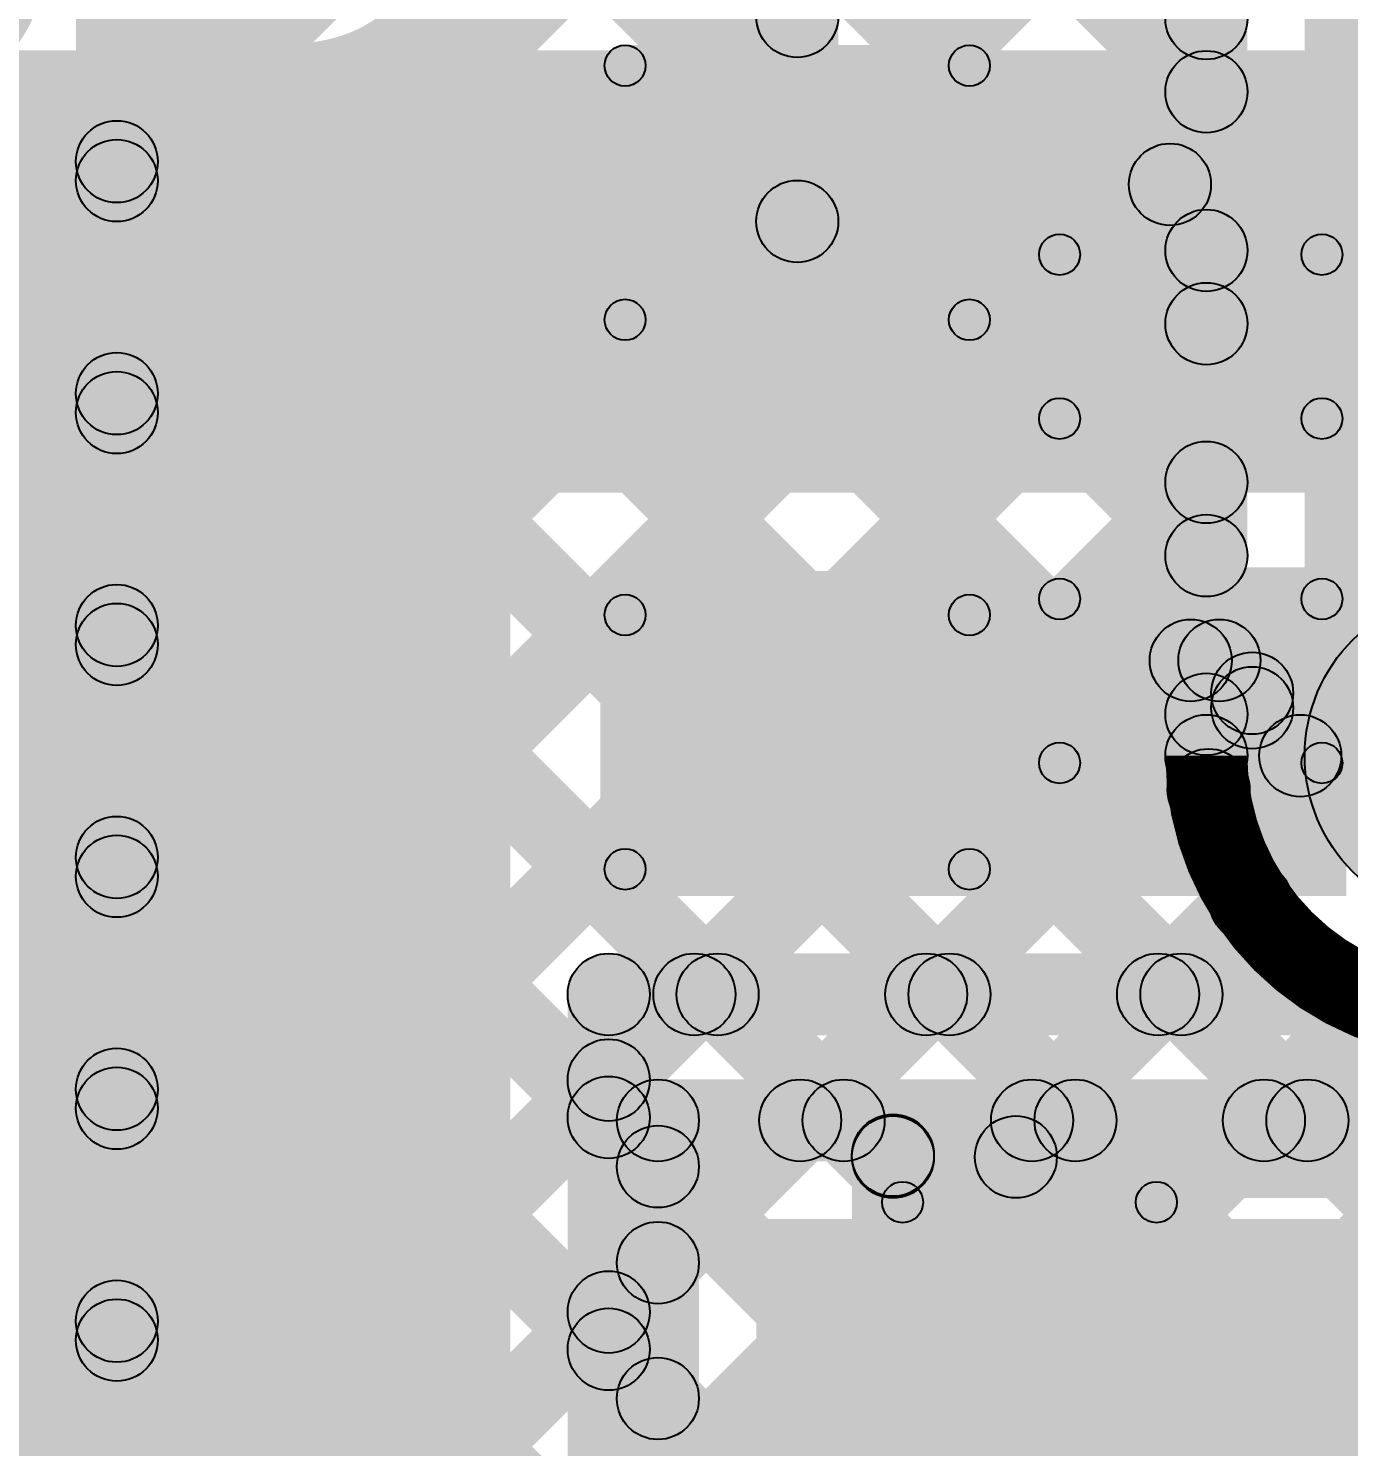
# Model space of a CAD drawing. Header units: millimetres. Extents: x -0.22 to 4.11, y -0.25 to 2.01.
# Drawn here: x 1.4737 to 1.6348, y 0.6665 to 0.8395 of the extents above; entities that cross this region are included whole.
import ezdxf

# ---------------------------------------------------------------- set-up
doc = ezdxf.new("R2010")
doc.units = ezdxf.units.MM
doc.header["$MEASUREMENT"] = 0
for name, color, linetype in [('BottomLayer', 5, 'Continuous'), ('BottomOverlay', 54, 'Continuous'), ('BottomPaste', 16, 'Continuous'), ('BottomSolder', 6, 'Continuous'), ('Mechanical1', 6, 'Continuous'), ('TopLayer', 1, 'Continuous')]:
    doc.layers.add(name, color=color, linetype=linetype)

# ---------------------------------------------------------------- blocks, each defined once
blk = doc.blocks.new('8_02A0_024200_B_10')
at = {"layer": 'BottomOverlay'}
for points in [[(0.31246, -0.004), (0.31746, -0.004), (0.31746, -0.058), (0.31246, -0.058)], [(0.31496, -0.0555), (0.31496, -0.0605), (0.284, -0.0605), (0.284, -0.0555)]]:
    blk.add_hatch(color=54, dxfattribs=at).paths.add_polyline_path(points)
h = blk.add_hatch(color=54, dxfattribs=at)
edge = h.paths.add_edge_path()
edge.add_arc((0.284, -0.058), 0.0025, 0, 360)
h = blk.add_hatch(color=54, dxfattribs=at)
edge = h.paths.add_edge_path()
edge.add_arc((0.31496, -0.058), 0.0025, 0, 360)
h = blk.add_hatch(color=54, dxfattribs=at)
edge = h.paths.add_edge_path()
edge.add_arc((0.31496, -0.058), 0.0025, 0, 360)
for centre in [(0.284, -0.058), (0.31496, -0.058), (0.31496, -0.058)]:
    blk.add_circle(centre, 0.0025, dxfattribs=at)
blk = doc.blocks.new('C___0402_B_11')
at = {"layer": 'BottomLayer'}
for points in [[(-0.0095, 0.0125), (-0.0095, -0.0125), (-0.0275, -0.0125), (-0.0275, 0.0125)], [(0.0275, 0.0125), (0.0275, -0.0125), (0.0095, -0.0125), (0.0095, 0.0125)]]:
    blk.add_hatch(color=5, dxfattribs=at).paths.add_polyline_path(points)
at = {"layer": 'BottomOverlay'}
h = blk.add_hatch(color=54, dxfattribs=at)
edge = h.paths.add_edge_path()
edge.add_arc((-0.031, 0.016), 0.0025, 0, 360)
h = blk.add_hatch(color=54, dxfattribs=at)
edge = h.paths.add_edge_path()
edge.add_arc((-0.031, 0.016), 0.0025, 0, 360)
for points in [[(-0.031, 0.0135), (-0.031, 0.0185), (-0.011, 0.0185), (-0.011, 0.0135)], [(0.011, 0.0135), (0.011, 0.0185), (0.031, 0.0185), (0.031, 0.0135)], [(-0.0335, 0.016), (-0.0285, 0.016), (-0.0285, -0.016), (-0.0335, -0.016)], [(0.0285, 0.016), (0.0335, 0.016), (0.0335, -0.016), (0.0285, -0.016)], [(-0.031, -0.0185), (-0.031, -0.0135), (-0.011, -0.0135), (-0.011, -0.0185)], [(0.011, -0.0185), (0.011, -0.0135), (0.031, -0.0135), (0.031, -0.0185)]]:
    blk.add_hatch(color=54, dxfattribs=at).paths.add_polyline_path(points)
h = blk.add_hatch(color=54, dxfattribs=at)
edge = h.paths.add_edge_path()
edge.add_arc((-0.011, 0.016), 0.0025, 0, 360)
h = blk.add_hatch(color=54, dxfattribs=at)
edge = h.paths.add_edge_path()
edge.add_arc((0.011, 0.016), 0.0025, 0, 360)
h = blk.add_hatch(color=54, dxfattribs=at)
edge = h.paths.add_edge_path()
edge.add_arc((0.031, 0.016), 0.0025, 0, 360)
h = blk.add_hatch(color=54, dxfattribs=at)
edge = h.paths.add_edge_path()
edge.add_arc((0.031, 0.016), 0.0025, 0, 360)
h = blk.add_hatch(color=54, dxfattribs=at)
edge = h.paths.add_edge_path()
edge.add_arc((-0.031, -0.016), 0.0025, 0, 360)
h = blk.add_hatch(color=54, dxfattribs=at)
edge = h.paths.add_edge_path()
edge.add_arc((-0.031, -0.016), 0.0025, 0, 360)
h = blk.add_hatch(color=54, dxfattribs=at)
edge = h.paths.add_edge_path()
edge.add_arc((-0.011, -0.016), 0.0025, 0, 360)
h = blk.add_hatch(color=54, dxfattribs=at)
edge = h.paths.add_edge_path()
edge.add_arc((0.011, -0.016), 0.0025, 0, 360)
h = blk.add_hatch(color=54, dxfattribs=at)
edge = h.paths.add_edge_path()
edge.add_arc((0.031, -0.016), 0.0025, 0, 360)
h = blk.add_hatch(color=54, dxfattribs=at)
edge = h.paths.add_edge_path()
edge.add_arc((0.031, -0.016), 0.0025, 0, 360)
at = {"layer": 'BottomPaste'}
for points in [[(-0.0095, 0.0125), (-0.0095, -0.0125), (-0.0275, -0.0125), (-0.0275, 0.0125)], [(0.0275, 0.0125), (0.0275, -0.0125), (0.0095, -0.0125), (0.0095, 0.0125)]]:
    blk.add_hatch(color=16, dxfattribs=at).paths.add_polyline_path(points)
at = {"layer": 'BottomSolder'}
for points in [[(-0.00714, 0.01486), (-0.00714, -0.01486), (-0.02986, -0.01486), (-0.02986, 0.01486)], [(0.02986, 0.01486), (0.02986, -0.01486), (0.00714, -0.01486), (0.00714, 0.01486)]]:
    blk.add_hatch(color=6, dxfattribs=at).paths.add_polyline_path(points)
at = {"layer": 'BottomOverlay'}
for centre in [(-0.031, 0.016), (-0.031, 0.016), (-0.011, 0.016), (0.011, 0.016), (0.031, 0.016), (0.031, 0.016), (-0.031, -0.016), (-0.031, -0.016), (-0.011, -0.016), (0.011, -0.016), (0.031, -0.016), (0.031, -0.016)]:
    blk.add_circle(centre, 0.0025, dxfattribs=at)
blk = doc.blocks.new('C___0603_B_12')
at = {"layer": 'BottomLayer'}
for points in [[(-0.045, -0.0175), (-0.045, 0.0175), (-0.015, 0.0175), (-0.015, -0.0175)], [(0.015, -0.0175), (0.015, 0.0175), (0.045, 0.0175), (0.045, -0.0175)]]:
    blk.add_hatch(color=5, dxfattribs=at).paths.add_polyline_path(points)
at = {"layer": 'BottomOverlay'}
h = blk.add_hatch(color=54, dxfattribs=at)
edge = h.paths.add_edge_path()
edge.add_arc((-0.049, 0.021), 0.0025, 0, 360)
h = blk.add_hatch(color=54, dxfattribs=at)
edge = h.paths.add_edge_path()
edge.add_arc((-0.049, 0.021), 0.0025, 0, 360)
for points in [[(-0.049, 0.0185), (-0.049, 0.0235), (-0.018, 0.0235), (-0.018, 0.0185)], [(0.018, 0.0185), (0.018, 0.0235), (0.049, 0.0235), (0.049, 0.0185)], [(-0.0515, 0.021), (-0.0465, 0.021), (-0.0465, -0.021), (-0.0515, -0.021)], [(0.0465, 0.021), (0.0515, 0.021), (0.0515, -0.021), (0.0465, -0.021)], [(-0.049, -0.0235), (-0.049, -0.0185), (-0.018, -0.0185), (-0.018, -0.0235)], [(0.018, -0.0235), (0.018, -0.0185), (0.049, -0.0185), (0.049, -0.0235)]]:
    blk.add_hatch(color=54, dxfattribs=at).paths.add_polyline_path(points)
h = blk.add_hatch(color=54, dxfattribs=at)
edge = h.paths.add_edge_path()
edge.add_arc((-0.018, 0.021), 0.0025, 0, 360)
h = blk.add_hatch(color=54, dxfattribs=at)
edge = h.paths.add_edge_path()
edge.add_arc((0.018, 0.021), 0.0025, 0, 360)
h = blk.add_hatch(color=54, dxfattribs=at)
edge = h.paths.add_edge_path()
edge.add_arc((0.049, 0.021), 0.0025, 0, 360)
h = blk.add_hatch(color=54, dxfattribs=at)
edge = h.paths.add_edge_path()
edge.add_arc((0.049, 0.021), 0.0025, 0, 360)
h = blk.add_hatch(color=54, dxfattribs=at)
edge = h.paths.add_edge_path()
edge.add_arc((-0.049, -0.021), 0.0025, 0, 360)
h = blk.add_hatch(color=54, dxfattribs=at)
edge = h.paths.add_edge_path()
edge.add_arc((-0.049, -0.021), 0.0025, 0, 360)
h = blk.add_hatch(color=54, dxfattribs=at)
edge = h.paths.add_edge_path()
edge.add_arc((-0.018, -0.021), 0.0025, 0, 360)
h = blk.add_hatch(color=54, dxfattribs=at)
edge = h.paths.add_edge_path()
edge.add_arc((0.018, -0.021), 0.0025, 0, 360)
h = blk.add_hatch(color=54, dxfattribs=at)
edge = h.paths.add_edge_path()
edge.add_arc((0.049, -0.021), 0.0025, 0, 360)
h = blk.add_hatch(color=54, dxfattribs=at)
edge = h.paths.add_edge_path()
edge.add_arc((0.049, -0.021), 0.0025, 0, 360)
at = {"layer": 'BottomPaste'}
for points in [[(-0.045, -0.0175), (-0.045, 0.0175), (-0.015, 0.0175), (-0.015, -0.0175)], [(0.015, -0.0175), (0.015, 0.0175), (0.045, 0.0175), (0.045, -0.0175)]]:
    blk.add_hatch(color=16, dxfattribs=at).paths.add_polyline_path(points)
at = {"layer": 'BottomSolder'}
for points in [[(-0.04736, -0.01986), (-0.04736, 0.01986), (-0.01264, 0.01986), (-0.01264, -0.01986)], [(0.01264, -0.01986), (0.01264, 0.01986), (0.04736, 0.01986), (0.04736, -0.01986)]]:
    blk.add_hatch(color=6, dxfattribs=at).paths.add_polyline_path(points)
at = {"layer": 'BottomOverlay'}
for centre in [(-0.049, 0.021), (-0.049, 0.021), (-0.018, 0.021), (0.018, 0.021), (0.049, 0.021), (0.049, 0.021), (-0.049, -0.021), (-0.049, -0.021), (-0.018, -0.021), (0.018, -0.021), (0.049, -0.021), (0.049, -0.021)]:
    blk.add_circle(centre, 0.0025, dxfattribs=at)

msp = doc.modelspace()

# ---------------------------------------------------------------- hatches: boundary and pattern name
at = {"layer": 'BottomLayer'}
h = msp.add_hatch(color=5, dxfattribs=at)
edge = h.paths.add_edge_path()
edge.add_arc((1.56753, 0.84096), 0.005, 0, 360)
h = msp.add_hatch(color=5, dxfattribs=at)
edge = h.paths.add_edge_path()
edge.add_arc((1.56753, 0.84096), 0.005, 0, 360)
for points in [[(1.57253, 0.81596), (1.56253, 0.81596), (1.56253, 0.84096), (1.57253, 0.84096)], [(1.57253, 0.81596), (1.56253, 0.81596), (1.56253, 0.84096), (1.57253, 0.84096)], [(1.46753, 0.78289), (1.66053, 0.78289), (1.66053, 0.83683), (1.46753, 0.83683)], [(1.46753, 0.61517), (1.53253, 0.61517), (1.53253, 0.78722), (1.46753, 0.78722)], [(1.54353, 0.73368), (1.63453, 0.73368), (1.63453, 0.77226), (1.54353, 0.77226)], [(1.61553, 0.75742), (1.61553, 0.76742), (1.61903, 0.76742), (1.61903, 0.75742)], [(1.6155, 0.75888), (1.62257, 0.76595), (1.62657, 0.76195), (1.6195, 0.75488)], [(1.6195, 0.75312), (1.62657, 0.76019), (1.63243, 0.75433), (1.62535, 0.74726)], [(1.62803, 0.75665), (1.61803, 0.75665), (1.61803, 0.75842), (1.62803, 0.75842)], [(1.62889, 0.74579), (1.62889, 0.75579), (1.64944, 0.75579), (1.64944, 0.74579)], [(1.54453, 0.71668), (1.54453, 0.72668), (1.64653, 0.72668), (1.64653, 0.71668)], [(1.54453, 0.71668), (1.54453, 0.72668), (1.64653, 0.72668), (1.64653, 0.71668)], [(1.54807, 0.7077), (1.541, 0.71477), (1.55144, 0.72521), (1.55851, 0.71814)], [(1.54807, 0.7077), (1.541, 0.71477), (1.55144, 0.72521), (1.55851, 0.71814)], [(1.55428, 0.71814), (1.56135, 0.72521), (1.57672, 0.70984), (1.56965, 0.70277)], [(1.55428, 0.71814), (1.56135, 0.72521), (1.57672, 0.70984), (1.56965, 0.70277)], [(1.57143, 0.70277), (1.56436, 0.70984), (1.57973, 0.72521), (1.5868, 0.71814)], [(1.57143, 0.70277), (1.56436, 0.70984), (1.57973, 0.72521), (1.5868, 0.71814)], [(1.58257, 0.71814), (1.58964, 0.72521), (1.60501, 0.70984), (1.59794, 0.70277)], [(1.58257, 0.71814), (1.58964, 0.72521), (1.60501, 0.70984), (1.59794, 0.70277)], [(1.59971, 0.70277), (1.59264, 0.70984), (1.60801, 0.72521), (1.61508, 0.71814)], [(1.59971, 0.70277), (1.59264, 0.70984), (1.60801, 0.72521), (1.61508, 0.71814)], [(1.61085, 0.71814), (1.61792, 0.72521), (1.63329, 0.70984), (1.62622, 0.70277)], [(1.61085, 0.71814), (1.61792, 0.72521), (1.63329, 0.70984), (1.62622, 0.70277)], [(1.628, 0.70277), (1.62093, 0.70984), (1.6363, 0.72521), (1.64337, 0.71814)], [(1.628, 0.70277), (1.62093, 0.70984), (1.6363, 0.72521), (1.64337, 0.71814)], [(1.54953, 0.64725), (1.53953, 0.64725), (1.53953, 0.72168), (1.54953, 0.72168)], [(1.54953, 0.64725), (1.53953, 0.64725), (1.53953, 0.72168), (1.54953, 0.72168)], [(1.55053, 0.70131), (1.55053, 0.71131), (1.64845, 0.71131), (1.64845, 0.70131)], [(1.55053, 0.70131), (1.55053, 0.71131), (1.64845, 0.71131), (1.64845, 0.70131)], [(1.541, 0.70314), (1.54807, 0.71022), (1.55407, 0.70422), (1.547, 0.69714)], [(1.541, 0.70314), (1.54807, 0.71022), (1.55407, 0.70422), (1.547, 0.69714)], [(1.55553, 0.64725), (1.54553, 0.64725), (1.54553, 0.70631), (1.55553, 0.70631)], [(1.55553, 0.64725), (1.54553, 0.64725), (1.54553, 0.70631), (1.55553, 0.70631)], [(1.56253, 0.62029), (1.67453, 0.62029), (1.67453, 0.69431), (1.56253, 0.69431)], [(1.54807, 0.67941), (1.541, 0.68648), (1.547, 0.69248), (1.55407, 0.68541)], [(1.54807, 0.67941), (1.541, 0.68648), (1.547, 0.69248), (1.55407, 0.68541)], [(1.541, 0.67486), (1.54807, 0.68193), (1.55407, 0.67593), (1.547, 0.66886)], [(1.541, 0.67486), (1.54807, 0.68193), (1.55407, 0.67593), (1.547, 0.66886)]]:
    msp.add_hatch(color=5, dxfattribs=at).paths.add_polyline_path(points)
h = msp.add_hatch(color=5, dxfattribs=at)
edge = h.paths.add_edge_path()
edge.add_arc((1.56753, 0.81596), 0.005, 0, 360)
h = msp.add_hatch(color=5, dxfattribs=at)
edge = h.paths.add_edge_path()
edge.add_arc((1.56753, 0.81596), 0.005, 0, 360)
h = msp.add_hatch(color=5, dxfattribs=at)
edge = h.paths.add_edge_path()
edge.add_arc((1.61553, 0.76242), 0.005, 0, 360)
h = msp.add_hatch(color=5, dxfattribs=at)
edge = h.paths.add_edge_path()
edge.add_arc((1.61903, 0.76242), 0.005, 0, 360)
h = msp.add_hatch(color=5, dxfattribs=at)
edge = h.paths.add_edge_path()
edge.add_arc((1.61903, 0.76242), 0.005, 0, 360)
h = msp.add_hatch(color=5, dxfattribs=at)
edge = h.paths.add_edge_path()
edge.add_arc((1.62303, 0.75842), 0.005, 0, 360)
h = msp.add_hatch(color=5, dxfattribs=at)
edge = h.paths.add_edge_path()
edge.add_arc((1.62303, 0.75842), 0.005, 0, 360)
h = msp.add_hatch(color=5, dxfattribs=at)
edge = h.paths.add_edge_path()
edge.add_arc((1.62303, 0.75665), 0.005, 0, 360)
h = msp.add_hatch(color=5, dxfattribs=at)
edge = h.paths.add_edge_path()
edge.add_arc((1.62303, 0.75665), 0.005, 0, 360)
h = msp.add_hatch(color=5, dxfattribs=at)
edge = h.paths.add_edge_path()
edge.add_arc((1.62889, 0.75079), 0.005, 0, 360)
h = msp.add_hatch(color=5, dxfattribs=at)
edge = h.paths.add_edge_path()
edge.add_arc((1.62889, 0.75079), 0.005, 0, 360)
h = msp.add_hatch(color=5, dxfattribs=at)
edge = h.paths.add_edge_path()
edge.add_arc((1.54453, 0.72168), 0.005, 0, 360)
h = msp.add_hatch(color=5, dxfattribs=at)
edge = h.paths.add_edge_path()
edge.add_arc((1.54453, 0.72168), 0.005, 0, 360)
h = msp.add_hatch(color=5, dxfattribs=at)
edge = h.paths.add_edge_path()
edge.add_arc((1.54453, 0.72168), 0.005, 0, 360)
h = msp.add_hatch(color=5, dxfattribs=at)
edge = h.paths.add_edge_path()
edge.add_arc((1.54453, 0.72168), 0.005, 0, 360)
h = msp.add_hatch(color=5, dxfattribs=at)
edge = h.paths.add_edge_path()
edge.add_arc((1.55498, 0.72168), 0.005, 0, 360)
h = msp.add_hatch(color=5, dxfattribs=at)
edge = h.paths.add_edge_path()
edge.add_arc((1.55498, 0.72168), 0.005, 0, 360)
h = msp.add_hatch(color=5, dxfattribs=at)
edge = h.paths.add_edge_path()
edge.add_arc((1.55782, 0.72168), 0.005, 0, 360)
h = msp.add_hatch(color=5, dxfattribs=at)
edge = h.paths.add_edge_path()
edge.add_arc((1.55782, 0.72168), 0.005, 0, 360)
h = msp.add_hatch(color=5, dxfattribs=at)
edge = h.paths.add_edge_path()
edge.add_arc((1.58326, 0.72168), 0.005, 0, 360)
h = msp.add_hatch(color=5, dxfattribs=at)
edge = h.paths.add_edge_path()
edge.add_arc((1.58326, 0.72168), 0.005, 0, 360)
h = msp.add_hatch(color=5, dxfattribs=at)
edge = h.paths.add_edge_path()
edge.add_arc((1.5861, 0.72168), 0.005, 0, 360)
h = msp.add_hatch(color=5, dxfattribs=at)
edge = h.paths.add_edge_path()
edge.add_arc((1.5861, 0.72168), 0.005, 0, 360)
h = msp.add_hatch(color=5, dxfattribs=at)
edge = h.paths.add_edge_path()
edge.add_arc((1.61155, 0.72168), 0.005, 0, 360)
h = msp.add_hatch(color=5, dxfattribs=at)
edge = h.paths.add_edge_path()
edge.add_arc((1.61155, 0.72168), 0.005, 0, 360)
h = msp.add_hatch(color=5, dxfattribs=at)
edge = h.paths.add_edge_path()
edge.add_arc((1.61439, 0.72168), 0.005, 0, 360)
h = msp.add_hatch(color=5, dxfattribs=at)
edge = h.paths.add_edge_path()
edge.add_arc((1.61439, 0.72168), 0.005, 0, 360)
h = msp.add_hatch(color=5, dxfattribs=at)
edge = h.paths.add_edge_path()
edge.add_arc((1.54453, 0.71123), 0.005, 0, 360)
h = msp.add_hatch(color=5, dxfattribs=at)
edge = h.paths.add_edge_path()
edge.add_arc((1.54453, 0.71123), 0.005, 0, 360)
h = msp.add_hatch(color=5, dxfattribs=at)
edge = h.paths.add_edge_path()
edge.add_arc((1.54453, 0.70668), 0.005, 0, 360)
h = msp.add_hatch(color=5, dxfattribs=at)
edge = h.paths.add_edge_path()
edge.add_arc((1.54453, 0.70668), 0.005, 0, 360)
h = msp.add_hatch(color=5, dxfattribs=at)
edge = h.paths.add_edge_path()
edge.add_arc((1.55053, 0.70631), 0.005, 0, 360)
h = msp.add_hatch(color=5, dxfattribs=at)
edge = h.paths.add_edge_path()
edge.add_arc((1.55053, 0.70631), 0.005, 0, 360)
h = msp.add_hatch(color=5, dxfattribs=at)
edge = h.paths.add_edge_path()
edge.add_arc((1.55053, 0.70631), 0.005, 0, 360)
h = msp.add_hatch(color=5, dxfattribs=at)
edge = h.paths.add_edge_path()
edge.add_arc((1.55053, 0.70631), 0.005, 0, 360)
h = msp.add_hatch(color=5, dxfattribs=at)
edge = h.paths.add_edge_path()
edge.add_arc((1.56789, 0.70631), 0.005, 0, 360)
h = msp.add_hatch(color=5, dxfattribs=at)
edge = h.paths.add_edge_path()
edge.add_arc((1.56789, 0.70631), 0.005, 0, 360)
h = msp.add_hatch(color=5, dxfattribs=at)
edge = h.paths.add_edge_path()
edge.add_arc((1.57319, 0.70631), 0.005, 0, 360)
h = msp.add_hatch(color=5, dxfattribs=at)
edge = h.paths.add_edge_path()
edge.add_arc((1.57319, 0.70631), 0.005, 0, 360)
h = msp.add_hatch(color=5, dxfattribs=at)
edge = h.paths.add_edge_path()
edge.add_arc((1.59618, 0.70631), 0.005, 0, 360)
h = msp.add_hatch(color=5, dxfattribs=at)
edge = h.paths.add_edge_path()
edge.add_arc((1.59618, 0.70631), 0.005, 0, 360)
h = msp.add_hatch(color=5, dxfattribs=at)
edge = h.paths.add_edge_path()
edge.add_arc((1.60147, 0.70631), 0.005, 0, 360)
h = msp.add_hatch(color=5, dxfattribs=at)
edge = h.paths.add_edge_path()
edge.add_arc((1.60147, 0.70631), 0.005, 0, 360)
h = msp.add_hatch(color=5, dxfattribs=at)
edge = h.paths.add_edge_path()
edge.add_arc((1.62446, 0.70631), 0.005, 0, 360)
h = msp.add_hatch(color=5, dxfattribs=at)
edge = h.paths.add_edge_path()
edge.add_arc((1.62446, 0.70631), 0.005, 0, 360)
h = msp.add_hatch(color=5, dxfattribs=at)
edge = h.paths.add_edge_path()
edge.add_arc((1.62976, 0.70631), 0.005, 0, 360)
h = msp.add_hatch(color=5, dxfattribs=at)
edge = h.paths.add_edge_path()
edge.add_arc((1.62976, 0.70631), 0.005, 0, 360)
h = msp.add_hatch(color=5, dxfattribs=at)
edge = h.paths.add_edge_path()
edge.add_arc((1.55053, 0.70068), 0.005, 0, 360)
h = msp.add_hatch(color=5, dxfattribs=at)
edge = h.paths.add_edge_path()
edge.add_arc((1.55053, 0.70068), 0.005, 0, 360)
h = msp.add_hatch(color=5, dxfattribs=at)
edge = h.paths.add_edge_path()
edge.add_arc((1.55053, 0.68895), 0.005, 0, 360)
h = msp.add_hatch(color=5, dxfattribs=at)
edge = h.paths.add_edge_path()
edge.add_arc((1.55053, 0.68895), 0.005, 0, 360)
h = msp.add_hatch(color=5, dxfattribs=at)
edge = h.paths.add_edge_path()
edge.add_arc((1.54453, 0.68295), 0.005, 0, 360)
h = msp.add_hatch(color=5, dxfattribs=at)
edge = h.paths.add_edge_path()
edge.add_arc((1.54453, 0.68295), 0.005, 0, 360)
h = msp.add_hatch(color=5, dxfattribs=at)
edge = h.paths.add_edge_path()
edge.add_arc((1.54453, 0.6784), 0.005, 0, 360)
h = msp.add_hatch(color=5, dxfattribs=at)
edge = h.paths.add_edge_path()
edge.add_arc((1.54453, 0.6784), 0.005, 0, 360)
h = msp.add_hatch(color=5, dxfattribs=at)
edge = h.paths.add_edge_path()
edge.add_arc((1.55053, 0.6724), 0.005, 0, 360)
h = msp.add_hatch(color=5, dxfattribs=at)
edge = h.paths.add_edge_path()
edge.add_arc((1.55053, 0.6724), 0.005, 0, 360)
at = {"layer": 'BottomOverlay'}
msp.add_hatch(color=54, dxfattribs=at).paths.add_polyline_path([(1.618, 0.82047), (1.608, 0.82047), (1.608, 0.8565), (1.618, 0.8565)])
h = msp.add_hatch(color=54, dxfattribs=at)
edge = h.paths.add_edge_path()
edge.add_arc((1.613, 0.82047), 0.005, 0, 360)
at = {"layer": 'Mechanical1'}
h = msp.add_hatch(color=6, dxfattribs=at)
edge = h.paths.add_edge_path()
edge.add_arc((1.5792, 0.70207), 0.005, 0, 360)
h = msp.add_hatch(color=6, dxfattribs=at)
edge = h.paths.add_edge_path()
edge.add_arc((1.5792, 0.70186), 0.005, 0, 360)
for points in [[(1.5792, 0.69686), (1.5792, 0.70686), (2.20901, 0.70686), (2.20901, 0.69686)], [(1.5942, 0.69686), (1.5942, 0.70686), (1.72153, 0.70686), (1.72153, 0.69686)], [(1.5842, 0.11152), (1.5742, 0.11152), (1.5742, 0.70207), (1.5842, 0.70207)]]:
    msp.add_hatch(color=6, dxfattribs=at).paths.add_polyline_path(points)
h = msp.add_hatch(color=6, dxfattribs=at)
edge = h.paths.add_edge_path()
edge.add_arc((1.5942, 0.70186), 0.005, 0, 360)
at = {"layer": 'TopLayer'}
for points in [[(1.62244, 0.75079), (1.61244, 0.75079), (1.61244, 1.63949), (1.62244, 1.63949)], [(1.62244, 0.75079), (1.61244, 0.75079), (1.61244, 1.63949), (1.62244, 1.63949)], [(1.66944, 0.75079), (1.62944, 0.75079), (1.62944, 1.63949), (1.66944, 1.63949)], [(1.48953, 0.63296), (1.47953, 0.63296), (1.47953, 1.25061), (1.48953, 1.25061)], [(1.48953, 0.63296), (1.47953, 0.63296), (1.47953, 1.25061), (1.48953, 1.25061)], [(1.481, 0.96113), (1.48807, 0.96821), (1.62097, 0.8353), (1.6139, 0.82823)], [(1.481, 0.96113), (1.48807, 0.96821), (1.62097, 0.8353), (1.6139, 0.82823)], [(1.48807, 0.8174), (1.481, 0.82447), (1.6139, 0.95738), (1.62097, 0.95031)], [(1.48807, 0.8174), (1.481, 0.82447), (1.6139, 0.95738), (1.62097, 0.95031)], [(1.481, 0.93285), (1.48807, 0.93992), (1.62097, 0.80702), (1.6139, 0.79995)], [(1.481, 0.93285), (1.48807, 0.93992), (1.62097, 0.80702), (1.6139, 0.79995)], [(1.48807, 0.78912), (1.481, 0.79619), (1.6139, 0.92909), (1.62097, 0.92202)], [(1.48807, 0.78912), (1.481, 0.79619), (1.6139, 0.92909), (1.62097, 0.92202)], [(1.481, 0.90457), (1.48807, 0.91164), (1.62097, 0.77873), (1.6139, 0.77166)], [(1.481, 0.90457), (1.48807, 0.91164), (1.62097, 0.77873), (1.6139, 0.77166)], [(1.48807, 0.76083), (1.481, 0.76791), (1.6139, 0.90081), (1.62097, 0.89374)], [(1.48807, 0.76083), (1.481, 0.76791), (1.6139, 0.90081), (1.62097, 0.89374)], [(1.481, 0.87628), (1.48807, 0.88335), (1.62124, 0.75018), (1.61417, 0.74311)], [(1.481, 0.87628), (1.48807, 0.88335), (1.62124, 0.75018), (1.61417, 0.74311)], [(1.48807, 0.73255), (1.481, 0.73962), (1.6139, 0.87253), (1.62097, 0.86546)], [(1.48807, 0.73255), (1.481, 0.73962), (1.6139, 0.87253), (1.62097, 0.86546)], [(1.481, 0.848), (1.48807, 0.85507), (2.12954, 0.21359), (2.12247, 0.20652)], [(1.481, 0.848), (1.48807, 0.85507), (2.12954, 0.21359), (2.12247, 0.20652)], [(1.48807, 0.70427), (1.481, 0.71134), (1.6139, 0.84424), (1.62097, 0.83717)], [(1.48807, 0.70427), (1.481, 0.71134), (1.6139, 0.84424), (1.62097, 0.83717)], [(1.481, 0.81971), (1.48807, 0.82678), (2.10126, 0.21359), (2.09419, 0.20652)], [(1.481, 0.81971), (1.48807, 0.82678), (2.10126, 0.21359), (2.09419, 0.20652)], [(1.48807, 0.67598), (1.481, 0.68305), (1.6139, 0.81596), (1.62097, 0.80889)], [(1.48807, 0.67598), (1.481, 0.68305), (1.6139, 0.81596), (1.62097, 0.80889)], [(1.481, 0.79143), (1.48807, 0.7985), (2.07298, 0.21359), (2.0659, 0.20652)], [(1.481, 0.79143), (1.48807, 0.7985), (2.07298, 0.21359), (2.0659, 0.20652)], [(1.48807, 0.6477), (1.481, 0.65477), (1.6139, 0.78767), (1.62097, 0.7806)], [(1.48807, 0.6477), (1.481, 0.65477), (1.6139, 0.78767), (1.62097, 0.7806)], [(1.53657, 0.58306), (1.5295, 0.59013), (1.72668, 0.78732), (1.73375, 0.78025)], [(1.53657, 0.58306), (1.5295, 0.59013), (1.72668, 0.78732), (1.73375, 0.78025)], [(1.481, 0.76314), (1.48807, 0.77022), (2.04469, 0.21359), (2.03762, 0.20652)], [(1.481, 0.76314), (1.48807, 0.77022), (2.04469, 0.21359), (2.03762, 0.20652)], [(1.18831, 0.20652), (1.18124, 0.21359), (1.73459, 0.76694), (1.74166, 0.75987)], [(1.18831, 0.20652), (1.18124, 0.21359), (1.73459, 0.76694), (1.74166, 0.75987)], [(1.4934, 0.62474), (1.48633, 0.63181), (1.6139, 0.75939), (1.62097, 0.75232)], [(1.4934, 0.62474), (1.48633, 0.63181), (1.6139, 0.75939), (1.62097, 0.75232)], [(1.481, 0.73486), (1.48807, 0.74193), (2.01641, 0.21359), (2.00934, 0.20652)], [(1.481, 0.73486), (1.48807, 0.74193), (2.01641, 0.21359), (2.00934, 0.20652)], [(1.51897, 0.62203), (1.51189, 0.6291), (1.61932, 0.73652), (1.62639, 0.72945)], [(1.51897, 0.62203), (1.51189, 0.6291), (1.61932, 0.73652), (1.62639, 0.72945)], [(1.53385, 0.60862), (1.52678, 0.6157), (1.63524, 0.72416), (1.64231, 0.71709)], [(1.53385, 0.60862), (1.52678, 0.6157), (1.63524, 0.72416), (1.64231, 0.71709)], [(1.481, 0.70658), (1.48807, 0.71365), (1.98812, 0.21359), (1.98105, 0.20652)], [(1.481, 0.70658), (1.48807, 0.71365), (1.98812, 0.21359), (1.98105, 0.20652)], [(1.481, 0.67829), (1.48807, 0.68536), (1.95984, 0.21359), (1.95277, 0.20652)], [(1.481, 0.67829), (1.48807, 0.68536), (1.95984, 0.21359), (1.95277, 0.20652)]]:
    msp.add_hatch(color=1, dxfattribs=at).paths.add_polyline_path(points)
h = msp.add_hatch(color=1, dxfattribs=at)
edge = h.paths.add_edge_path()
edge.add_arc((1.61744, 0.84071), 0.005, 0, 360)
h = msp.add_hatch(color=1, dxfattribs=at)
edge = h.paths.add_edge_path()
edge.add_arc((1.61744, 0.84071), 0.005, 0, 360)
h = msp.add_hatch(color=1, dxfattribs=at)
edge = h.paths.add_edge_path()
edge.add_arc((1.61744, 0.83177), 0.005, 0, 360)
h = msp.add_hatch(color=1, dxfattribs=at)
edge = h.paths.add_edge_path()
edge.add_arc((1.61744, 0.83177), 0.005, 0, 360)
h = msp.add_hatch(color=1, dxfattribs=at)
edge = h.paths.add_edge_path()
edge.add_arc((1.48453, 0.82325), 0.005, 0, 360)
h = msp.add_hatch(color=1, dxfattribs=at)
edge = h.paths.add_edge_path()
edge.add_arc((1.48453, 0.82325), 0.005, 0, 360)
h = msp.add_hatch(color=1, dxfattribs=at)
edge = h.paths.add_edge_path()
edge.add_arc((1.48453, 0.82094), 0.005, 0, 360)
h = msp.add_hatch(color=1, dxfattribs=at)
edge = h.paths.add_edge_path()
edge.add_arc((1.48453, 0.82094), 0.005, 0, 360)
h = msp.add_hatch(color=1, dxfattribs=at)
edge = h.paths.add_edge_path()
edge.add_arc((1.61744, 0.81242), 0.005, 0, 360)
h = msp.add_hatch(color=1, dxfattribs=at)
edge = h.paths.add_edge_path()
edge.add_arc((1.61744, 0.81242), 0.005, 0, 360)
h = msp.add_hatch(color=1, dxfattribs=at)
edge = h.paths.add_edge_path()
edge.add_arc((1.61744, 0.80348), 0.005, 0, 360)
h = msp.add_hatch(color=1, dxfattribs=at)
edge = h.paths.add_edge_path()
edge.add_arc((1.61744, 0.80348), 0.005, 0, 360)
h = msp.add_hatch(color=1, dxfattribs=at)
edge = h.paths.add_edge_path()
edge.add_arc((1.48453, 0.79496), 0.005, 0, 360)
h = msp.add_hatch(color=1, dxfattribs=at)
edge = h.paths.add_edge_path()
edge.add_arc((1.48453, 0.79496), 0.005, 0, 360)
h = msp.add_hatch(color=1, dxfattribs=at)
edge = h.paths.add_edge_path()
edge.add_arc((1.48453, 0.79265), 0.005, 0, 360)
h = msp.add_hatch(color=1, dxfattribs=at)
edge = h.paths.add_edge_path()
edge.add_arc((1.48453, 0.79265), 0.005, 0, 360)
h = msp.add_hatch(color=1, dxfattribs=at)
edge = h.paths.add_edge_path()
edge.add_arc((1.61744, 0.78414), 0.005, 0, 360)
h = msp.add_hatch(color=1, dxfattribs=at)
edge = h.paths.add_edge_path()
edge.add_arc((1.61744, 0.78414), 0.005, 0, 360)
h = msp.add_hatch(color=1, dxfattribs=at)
edge = h.paths.add_edge_path()
edge.add_arc((1.61744, 0.7752), 0.005, 0, 360)
h = msp.add_hatch(color=1, dxfattribs=at)
edge = h.paths.add_edge_path()
edge.add_arc((1.61744, 0.7752), 0.005, 0, 360)
h = msp.add_hatch(color=1, dxfattribs=at)
edge = h.paths.add_edge_path()
edge.add_arc((1.48453, 0.76668), 0.005, 0, 360)
h = msp.add_hatch(color=1, dxfattribs=at)
edge = h.paths.add_edge_path()
edge.add_arc((1.48453, 0.76668), 0.005, 0, 360)
h = msp.add_hatch(color=1, dxfattribs=at)
edge = h.paths.add_edge_path()
edge.add_arc((1.64944, 0.75079), 0.02, 0, 360)
h = msp.add_hatch(color=1, dxfattribs=at)
edge = h.paths.add_edge_path()
edge.add_arc((1.48453, 0.76437), 0.005, 0, 360)
h = msp.add_hatch(color=1, dxfattribs=at)
edge = h.paths.add_edge_path()
edge.add_arc((1.48453, 0.76437), 0.005, 0, 360)
h = msp.add_hatch(color=1, dxfattribs=at)
edge = h.paths.add_edge_path()
edge.add_arc((1.61744, 0.75585), 0.005, 0, 360)
h = msp.add_hatch(color=1, dxfattribs=at)
edge = h.paths.add_edge_path()
edge.add_arc((1.61744, 0.75585), 0.005, 0, 360)
h = msp.add_hatch(color=1, dxfattribs=at)
edge = h.paths.add_edge_path()
edge.add_arc((1.61744, 0.75079), 0.005, 0, 360)
h = msp.add_hatch(color=1, dxfattribs=at)
edge = h.paths.add_edge_path()
edge.add_arc((1.61744, 0.75079), 0.005, 0, 360)
h = msp.add_hatch(color=1, dxfattribs=at)
edge = h.paths.add_edge_path()
edge.add_arc((1.61744, 0.75079), 0.005, 0, 360)
h = msp.add_hatch(color=1, dxfattribs=at)
edge = h.paths.add_edge_path()
edge.add_arc((1.61744, 0.75079), 0.005, 0, 360)
h = msp.add_hatch(color=1, dxfattribs=at)
edge = h.paths.add_edge_path()
edge.add_arc((1.61771, 0.74664), 0.005, 0, 360)
h = msp.add_hatch(color=1, dxfattribs=at)
edge = h.paths.add_edge_path()
edge.add_arc((1.61771, 0.74664), 0.005, 0, 360)
h = msp.add_hatch(color=1, dxfattribs=at)
edge = h.paths.add_edge_path()
edge.add_arc((1.48453, 0.7384), 0.005, 0, 360)
h = msp.add_hatch(color=1, dxfattribs=at)
edge = h.paths.add_edge_path()
edge.add_arc((1.48453, 0.7384), 0.005, 0, 360)
h = msp.add_hatch(color=1, dxfattribs=at)
edge = h.paths.add_edge_path()
edge.add_arc((1.48453, 0.73609), 0.005, 0, 360)
h = msp.add_hatch(color=1, dxfattribs=at)
edge = h.paths.add_edge_path()
edge.add_arc((1.48453, 0.73609), 0.005, 0, 360)
h = msp.add_hatch(color=1, dxfattribs=at)
edge = h.paths.add_edge_path()
edge.add_arc((1.62285, 0.73298), 0.005, 0, 360)
h = msp.add_hatch(color=1, dxfattribs=at)
edge = h.paths.add_edge_path()
edge.add_arc((1.62285, 0.73298), 0.005, 0, 360)
h = msp.add_hatch(color=1, dxfattribs=at)
edge = h.paths.add_edge_path()
edge.add_arc((1.63878, 0.72062), 0.005, 0, 360)
h = msp.add_hatch(color=1, dxfattribs=at)
edge = h.paths.add_edge_path()
edge.add_arc((1.63878, 0.72062), 0.005, 0, 360)
h = msp.add_hatch(color=1, dxfattribs=at)
edge = h.paths.add_edge_path()
edge.add_arc((1.48453, 0.71011), 0.005, 0, 360)
h = msp.add_hatch(color=1, dxfattribs=at)
edge = h.paths.add_edge_path()
edge.add_arc((1.48453, 0.71011), 0.005, 0, 360)
h = msp.add_hatch(color=1, dxfattribs=at)
edge = h.paths.add_edge_path()
edge.add_arc((1.48453, 0.7078), 0.005, 0, 360)
h = msp.add_hatch(color=1, dxfattribs=at)
edge = h.paths.add_edge_path()
edge.add_arc((1.48453, 0.7078), 0.005, 0, 360)
h = msp.add_hatch(color=1, dxfattribs=at)
edge = h.paths.add_edge_path()
edge.add_arc((1.48453, 0.68183), 0.005, 0, 360)
h = msp.add_hatch(color=1, dxfattribs=at)
edge = h.paths.add_edge_path()
edge.add_arc((1.48453, 0.68183), 0.005, 0, 360)
h = msp.add_hatch(color=1, dxfattribs=at)
edge = h.paths.add_edge_path()
edge.add_arc((1.48453, 0.67952), 0.005, 0, 360)
h = msp.add_hatch(color=1, dxfattribs=at)
edge = h.paths.add_edge_path()
edge.add_arc((1.48453, 0.67952), 0.005, 0, 360)

# ---------------------------------------------------------------- linework, layer by layer
at = {"layer": 'BottomLayer'}
for centre in [(1.56753, 0.84096), (1.56753, 0.84096), (1.56753, 0.81596), (1.56753, 0.81596), (1.61553, 0.76242), (1.61903, 0.76242), (1.61903, 0.76242), (1.62303, 0.75842), (1.62303, 0.75842), (1.62303, 0.75665), (1.62303, 0.75665), (1.62889, 0.75079), (1.62889, 0.75079), (1.54453, 0.72168), (1.54453, 0.72168), (1.54453, 0.72168), (1.54453, 0.72168), (1.55498, 0.72168), (1.55498, 0.72168), (1.55782, 0.72168), (1.55782, 0.72168), (1.58326, 0.72168), (1.58326, 0.72168), (1.5861, 0.72168), (1.5861, 0.72168), (1.61155, 0.72168), (1.61155, 0.72168), (1.61439, 0.72168), (1.61439, 0.72168), (1.54453, 0.71123), (1.54453, 0.71123), (1.54453, 0.70668), (1.54453, 0.70668), (1.55053, 0.70631), (1.55053, 0.70631), (1.55053, 0.70631), (1.55053, 0.70631), (1.56789, 0.70631), (1.56789, 0.70631), (1.57319, 0.70631), (1.57319, 0.70631), (1.59618, 0.70631), (1.59618, 0.70631), (1.60147, 0.70631), (1.60147, 0.70631), (1.62446, 0.70631), (1.62446, 0.70631), (1.62976, 0.70631), (1.62976, 0.70631), (1.55053, 0.70068), (1.55053, 0.70068), (1.55053, 0.68895), (1.55053, 0.68895), (1.54453, 0.68295), (1.54453, 0.68295), (1.54453, 0.6784), (1.54453, 0.6784), (1.55053, 0.6724), (1.55053, 0.6724)]:
    msp.add_circle(centre, 0.005, dxfattribs=at)
at = {"layer": 'BottomOverlay'}
msp.add_circle((1.613, 0.82047), 0.005, dxfattribs=at)
at = {"layer": 'Mechanical1'}
for centre in [(1.5792, 0.70207), (1.5792, 0.70186), (1.5942, 0.70186)]:
    msp.add_circle(centre, 0.005, dxfattribs=at)
at = {"layer": 'TopLayer', "const_width": 0.01}
msp.add_lwpolyline([(1.68144, 0.75079, -1), (1.61744, 0.75079)], format="xyb", dxfattribs=at)
msp.add_lwpolyline([(1.68144, 0.75079, -1), (1.61744, 0.75079)], format="xyb", dxfattribs=at)
at = {"layer": 'TopLayer'}
for centre, radius in [((1.61744, 0.84071), 0.005), ((1.61744, 0.84071), 0.005), ((1.61744, 0.83177), 0.005), ((1.61744, 0.83177), 0.005), ((1.48453, 0.82325), 0.005), ((1.48453, 0.82325), 0.005), ((1.48453, 0.82094), 0.005), ((1.48453, 0.82094), 0.005), ((1.61744, 0.81242), 0.005), ((1.61744, 0.81242), 0.005), ((1.61744, 0.80348), 0.005), ((1.61744, 0.80348), 0.005), ((1.48453, 0.79496), 0.005), ((1.48453, 0.79496), 0.005), ((1.48453, 0.79265), 0.005), ((1.48453, 0.79265), 0.005), ((1.61744, 0.78414), 0.005), ((1.61744, 0.78414), 0.005), ((1.61744, 0.7752), 0.005), ((1.61744, 0.7752), 0.005), ((1.48453, 0.76668), 0.005), ((1.48453, 0.76668), 0.005), ((1.64944, 0.75079), 0.02), ((1.48453, 0.76437), 0.005), ((1.48453, 0.76437), 0.005), ((1.61744, 0.75585), 0.005), ((1.61744, 0.75585), 0.005), ((1.61744, 0.75079), 0.005), ((1.61744, 0.75079), 0.005), ((1.61744, 0.75079), 0.005), ((1.61744, 0.75079), 0.005), ((1.61771, 0.74664), 0.005), ((1.61771, 0.74664), 0.005), ((1.48453, 0.7384), 0.005), ((1.48453, 0.7384), 0.005), ((1.48453, 0.73609), 0.005), ((1.48453, 0.73609), 0.005), ((1.62285, 0.73298), 0.005), ((1.62285, 0.73298), 0.005), ((1.63878, 0.72062), 0.005), ((1.63878, 0.72062), 0.005), ((1.48453, 0.71011), 0.005), ((1.48453, 0.71011), 0.005), ((1.48453, 0.7078), 0.005), ((1.48453, 0.7078), 0.005), ((1.48453, 0.68183), 0.005), ((1.48453, 0.68183), 0.005), ((1.48453, 0.67952), 0.005), ((1.48453, 0.67952), 0.005)]:
    msp.add_circle(centre, radius, dxfattribs=at)

# ---------------------------------------------------------------- block references
for name, p, rotation in [('C___0603_B_12', (1.56753, 0.78596), 90), ('C___0402_B_11', (1.61553, 0.78092), 90), ('8_02A0_024200_B_10', (1.89534, 0.63834), 180)]:
    msp.add_blockref(name, p, dxfattribs=dict(rotation=rotation))

# ---------------------------------------------------------------- texts
at = {"layer": 'BottomOverlay', "text_generation_flag": 2}
for s, p in [('C35', (1.53697, 0.83182)), ('C34', (1.52897, 0.75505))]:
    msp.add_text(s, height=0.06, dxfattribs=at).set_placement(p)

doc.saveas('drawing.dxf')
